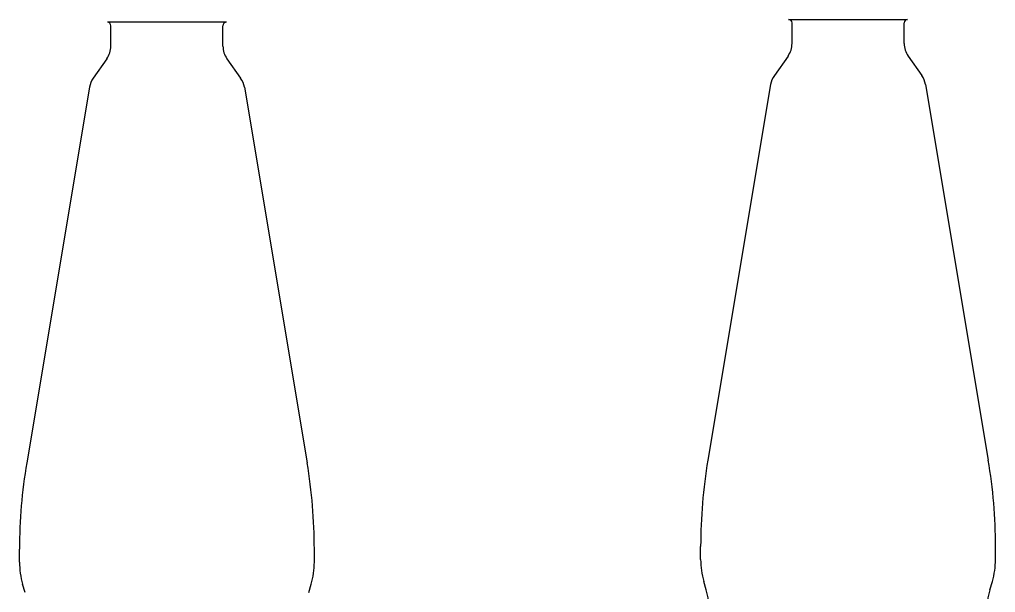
# Model space of a CAD drawing. Extents: x -234 to 1000, y -95 to 506.
# Drawn here: x 776.5 to 1000.3, y 150.2 to 281.6 of the extents above; entities that cross this region are included whole.
import ezdxf

# ---------------------------------------------------------------- set-up
doc = ezdxf.new("R2010")
doc.units = 0
doc.header["$LTSCALE"] = 7
doc.header["$MEASUREMENT"] = 0
doc.layers.add('8', color=250, linetype='CONTINUOUS', lineweight=15)

msp = doc.modelspace()

# ---------------------------------------------------------------- linework, layer by layer
at = {"layer": '8', "lineweight": 30}
for p, q in [((823.9225, 281.015), (796.6225, 281.015)), ((952.8071, 281.6345), (980.1071, 281.6345)), ((948.7071, 266.7345), (934.2984, 180.5139)), ((984.2071, 266.7345), (998.6158, 180.5139)), ((792.5225, 266.115), (778.1138, 179.8944)), ((828.0225, 266.115), (842.4311, 179.8944))]:
    msp.add_line(p, q, dxfattribs=at)
at = {"layer": '8', "lineweight": 30, "ltscale": 0.03}
for p, q in [((797.4225, 279.015), (797.4225, 280.215)), ((823.1225, 279.015), (823.1225, 280.215)), ((953.6071, 279.6345), (953.6071, 280.8345)), ((979.3071, 279.6345), (979.3071, 280.8345))]:
    msp.add_line(p, q, dxfattribs=at)
at = {"layer": '8', "lineweight": 30, "ltscale": 0.0875}
for p, q in [((797.4225, 275.515), (797.4225, 279.015)), ((823.1225, 275.515), (823.1225, 279.015)), ((953.6071, 276.1345), (953.6071, 279.6345)), ((979.3071, 276.1345), (979.3071, 279.6345))]:
    msp.add_line(p, q, dxfattribs=at)
at = {"layer": '8', "lineweight": 30, "ltscale": 0.136588}
for p, q in [((952.6955, 273.2561), (949.5503, 268.7887)), ((980.2187, 273.2561), (983.3639, 268.7887)), ((796.5109, 272.6366), (793.3657, 268.1692)), ((824.0341, 272.6366), (827.1793, 268.1692))]:
    msp.add_line(p, q, dxfattribs=at)
at = {"layer": '8', "lineweight": 30, "ltscale": 0.075}
for p, q in [((776.4725, 157.115), (776.4725, 160.115)), ((844.0725, 157.115), (844.0725, 160.115)), ((932.6571, 157.7345), (932.6571, 160.7345)), ((1000.2571, 157.7345), (1000.2571, 160.7345))]:
    msp.add_line(p, q, dxfattribs=at)
at = {"layer": '8', "lineweight": 30, "ltscale": 0.05}
for p, q in [((933.9371, 150.7745), (933.3771, 152.6945)), ((998.9771, 150.7745), (999.5371, 152.6945)), ((777.7525, 150.155), (777.1925, 152.075)), ((842.7925, 150.155), (843.3525, 152.075))]:
    msp.add_line(p, q, dxfattribs=at)
at = {"layer": '8', "lineweight": 30}
for centre, radius, start, end in [((796.6225, 280.215), 0.8, 359.999991, 90.000003), ((823.9225, 280.215), 0.8, 89.999996, 180.000009), ((952.8071, 280.8345), 0.8, 359.999991, 90.000003), ((980.1071, 280.8345), 0.8, 89.999996, 180.000009), ((792.4224, 275.515), 5, 324.853462, 359.999875), ((828.1225, 275.515), 5, 180.000132, 215.146537), ((948.6071, 276.1345), 5, 324.853462, 359.999875), ((984.3071, 276.1345), 5, 180.000132, 215.146537), ((953.6388, 265.9103), 5.0001, 144.853491, 170.512585), ((979.2754, 265.9103), 5.0001, 9.487417, 35.146511), ((797.4542, 265.2908), 5.0001, 144.853491, 170.512585), ((823.0908, 265.2908), 5.0001, 9.487417, 35.146511), ((896.4725, 160.115), 120, 170.512736, 180.000005), ((724.0725, 160.115), 120, 0.000001, 9.487258), ((1052.6571, 160.7345), 120, 170.512736, 180.000005), ((880.2571, 160.7345), 120, 0.000001, 9.487258), ((794.4725, 157.115), 18, 180.000022, 196.260189), ((826.0724, 157.115), 18, 343.739811, 359.999984), ((950.6571, 157.7345), 18, 180.000022, 196.260189), ((982.2571, 157.7345), 18, 343.739811, 359.999984), ((916.6571, 145.7344), 18, 0.000016, 16.260189), ((1016.2571, 145.7344), 18, 163.739811, 179.999978)]:
    msp.add_arc(centre, radius, start, end, dxfattribs=at)

doc.saveas('drawing.dxf')
